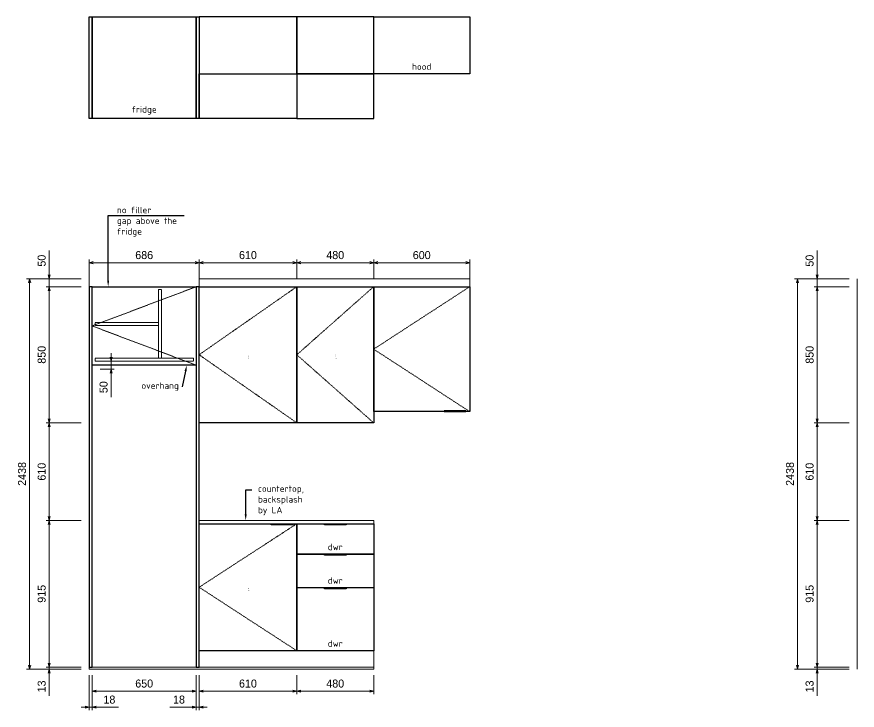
# Model space of a CAD drawing. Header units: millimetres. Extents: x 317748 to 451058, y -7309 to 88509.
# Drawn here: x 445811 to 451058, y 57270 to 61599 of the extents above; entities that cross this region are included whole.
import ezdxf
from ezdxf import colors
from ezdxf.entities.mleader import LeaderData, LeaderLine
from ezdxf.enums import TextEntityAlignment as Align
from ezdxf.math import Vec2, Vec3

# ---------------------------------------------------------------- set-up
doc = ezdxf.new("R2018")
doc.units = ezdxf.units.MM
doc.header["$LTSCALE"] = 2
doc.header["$MEASUREMENT"] = 0
doc.header["$PDMODE"] = 3
doc.linetypes.add('DASHEDX2', pattern=[1.5, 1, -0.5])
doc.layers.get('0').update_dxf_attribs({"lineweight": 30})
doc.layers.get('Defpoints').update_dxf_attribs({"color": 255, "lineweight": 0})
for name, color, linetype, lineweight in [('1', 10, 'Continuous', 18), ('3', 3, 'Continuous', 18), ('4', 6, 'Continuous', 18), ('Cabinets', 7, 'Continuous', 25), ('Dims', 4, 'Continuous', 20), ('Hatch_grey', 253, 'Continuous', 5), ('KK + Filler', 252, 'Continuous', 18), ('Line_Hidden', 8, 'DASHEDX2', 15), ('Line_Thin', 8, 'Continuous', 18)]:
    doc.layers.add(name, color=color, linetype=linetype, lineweight=lineweight)
doc.styles.add('AGS', font='ags.shx')
doc.styles.add('style1', font='simplex.shx')
doc.dimstyles.new('mm LG 30', dxfattribs={"dimtxt": 50, "dimasz": 25, "dimexe": 19, "dimexo": 50, "dimgap": 22, "dimtad": 1, "dimdec": 0, "dimdsep": 46, "dimtxsty": 'AGS', "dimblk": 'OPEN30', "dimcen": 2, "dimclrd": 256, "dimclre": 256, "dimclrt": 256, "dimadec": 0, "dimazin": 0, "dimtm": 1e-09, "dimtfac": 1, "dimtdec": 0, "dimtmove": 0, "dimatfit": 3, "dimldrblk": 'OPEN30', "dimfxl": 1, "dimtolj": 1, "dimlwd": -1, "dimlwe": -1, "dimarcsym": 0})

# ---------------------------------------------------------------- blocks, each defined once
blk = doc.blocks.new('_Open30')
at = {"color": 0, "linetype": 'ByBlock', "lineweight": -2}
for p, q in [((-1, 0.27), (0, 0)), ((0, 0), (-1, -0.27)), ((0, 0), (-1, 0))]:
    blk.add_line(p, q, dxfattribs=at)
blk = doc.blocks.new('*D390')
at = {"layer": 'Defpoints', "color": 0, "ltscale": 2, "transparency": 16777216}
for p in [(18, 0), (668, 0), (18, -150)]:
    blk.add_point(p, dxfattribs=at)
at = {"layer": 'Dims', "ltscale": 2, "transparency": 16777216}
for p, q in [((18, -50), (18, -169)), ((668, -50), (668, -169)), ((643, -150), (43, -150))]:
    blk.add_line(p, q, dxfattribs=at)
at = {"layer": 'Dims', "ltscale": 2, "transparency": 16777216, "xscale": 25, "yscale": 25, "zscale": 25, "rotation": 180}
blk.add_blockref('_Open30', (18, -150), dxfattribs=at)
at = {"layer": 'Dims', "ltscale": 2, "transparency": 16777216, "xscale": 25, "yscale": 25, "zscale": 25}
blk.add_blockref('_Open30', (668, -150), dxfattribs=at)
at = {"layer": 'Dims', "ltscale": 2, "transparency": 16777216, "insert": (343, -103), "char_height": 50, "attachment_point": 5, "style": 'AGS'}
blk.add_mtext('\\A1;650', dxfattribs=at)
blk = doc.blocks.new('*D391')
at = {"layer": 'Defpoints', "color": 0, "ltscale": 2, "transparency": 16777216}
for p in [(18, 1910), (18, 1860), (136.7, 1860)]:
    blk.add_point(p, dxfattribs=at)
at = {"layer": 'Dims', "ltscale": 2, "transparency": 16777216}
for p, q in [((136.7, 1935), (136.7, 1960)), ((68, 1910), (155.7, 1910)), ((136.7, 1910), (136.7, 1860)), ((68, 1860), (155.7, 1860)), ((136.7, 1835), (136.7, 1685))]:
    blk.add_line(p, q, dxfattribs=at)
at = {"layer": 'Dims', "ltscale": 2, "transparency": 16777216, "xscale": 25, "yscale": 25, "zscale": 25}
for p, rotation in [((136.7, 1910), 270), ((136.7, 1860), 90)]:
    blk.add_blockref('_Open30', p, dxfattribs=dict(at, rotation=rotation))
at = {"layer": 'Dims', "ltscale": 2, "transparency": 16777216, "insert": (89.7, 1747.5), "char_height": 50, "attachment_point": 5, "rotation": 90, "style": 'AGS'}
blk.add_mtext('\\A1;50', dxfattribs=at)
blk = doc.blocks.new('*D394')
at = {"layer": 'Defpoints', "color": 0, "ltscale": 2, "transparency": 16777216}
for p in [(0, 0), (18, 0), (18, -250)]:
    blk.add_point(p, dxfattribs=at)
at = {"layer": 'Dims', "ltscale": 2, "transparency": 16777216}
for p, q in [((0, -50), (0, -269)), ((18, -50), (18, -269)), ((-25, -250), (-50, -250)), ((0, -250), (18, -250)), ((43, -250), (183.4, -250))]:
    blk.add_line(p, q, dxfattribs=at)
at = {"layer": 'Dims', "ltscale": 2, "transparency": 16777216, "xscale": 25, "yscale": 25, "zscale": 25}
blk.add_blockref('_Open30', (0, -250), dxfattribs=at)
at = {"layer": 'Dims', "ltscale": 2, "transparency": 16777216, "xscale": 25, "yscale": 25, "zscale": 25, "rotation": 180}
blk.add_blockref('_Open30', (18, -250), dxfattribs=at)
at = {"layer": 'Dims', "ltscale": 2, "transparency": 16777216, "insert": (125.7, -203), "char_height": 50, "attachment_point": 5, "style": 'AGS'}
blk.add_mtext('\\A1;18', dxfattribs=at)
blk = doc.blocks.new('*D392')
at = {"layer": 'Defpoints', "color": 0, "ltscale": 2, "transparency": 16777216}
for p in [(668, 0), (686, 0), (668, -250)]:
    blk.add_point(p, dxfattribs=at)
at = {"layer": 'Dims', "ltscale": 2, "transparency": 16777216}
for p, q in [((668, -50), (668, -269)), ((686, -50), (686, -269)), ((643, -250), (502.6, -250)), ((686, -250), (668, -250)), ((711, -250), (736, -250))]:
    blk.add_line(p, q, dxfattribs=at)
at = {"layer": 'Dims', "ltscale": 2, "transparency": 16777216, "xscale": 25, "yscale": 25, "zscale": 25}
blk.add_blockref('_Open30', (668, -250), dxfattribs=at)
at = {"layer": 'Dims', "ltscale": 2, "transparency": 16777216, "xscale": 25, "yscale": 25, "zscale": 25, "rotation": 180}
blk.add_blockref('_Open30', (686, -250), dxfattribs=at)
at = {"layer": 'Dims', "ltscale": 2, "transparency": 16777216, "insert": (560.3, -203), "char_height": 50, "attachment_point": 5, "style": 'AGS'}
blk.add_mtext('\\A1;18', dxfattribs=at)
blk = doc.blocks.new('*D393')
at = {"layer": 'Defpoints', "color": 0, "ltscale": 2, "transparency": 16777216}
for p in [(686, 2525), (0, 2375), (686, 2375)]:
    blk.add_point(p, dxfattribs=at)
at = {"layer": 'Dims', "ltscale": 2, "transparency": 16777216}
for p, q in [((0, 2425), (0, 2544)), ((25, 2525), (661, 2525)), ((686, 2425), (686, 2544))]:
    blk.add_line(p, q, dxfattribs=at)
at = {"layer": 'Dims', "ltscale": 2, "transparency": 16777216, "xscale": 25, "yscale": 25, "zscale": 25, "rotation": 180}
blk.add_blockref('_Open30', (0, 2525), dxfattribs=at)
at = {"layer": 'Dims', "ltscale": 2, "transparency": 16777216, "xscale": 25, "yscale": 25, "zscale": 25}
blk.add_blockref('_Open30', (686, 2525), dxfattribs=at)
at = {"layer": 'Dims', "ltscale": 2, "transparency": 16777216, "insert": (343, 2572), "char_height": 50, "attachment_point": 5, "style": 'AGS'}
blk.add_mtext('\\A1;686', dxfattribs=at)
blk = doc.blocks.new('*U343')
at = {"layer": 'Line_Thin', "ltscale": 2}
blk.add_lwpolyline([(0, 0), (1776, 0), (1776, -13), (0, -13)], close=True, dxfattribs=at)
blk = doc.blocks.new('*U351')
at = {"layer": 'Line_Hidden', "ltscale": 2}
for points in [[(415.3, 472), (433.3, 472), (433.3, 43), (415.3, 43)], [(18, 266.5), (415.3, 266.5), (415.3, 248.5), (18, 248.5)]]:
    blk.add_lwpolyline(points, close=True, dxfattribs=at)
blk = doc.blocks.new('*U365')
at = {"layer": 'KK + Filler', "ltscale": 2}
blk.add_lwpolyline([(0, 102), (1090, 102), (1090, 0), (0, 0)], close=True, dxfattribs=at)
blk = doc.blocks.new('*D369')
at = {"layer": 'Defpoints', "color": 0, "ltscale": 2, "transparency": 16777216}
for p in [(0, -102), (610, -102), (610, -252)]:
    blk.add_point(p, dxfattribs=at)
at = {"layer": 'Dims', "ltscale": 2, "transparency": 16777216}
for p, q in [((0, -152), (0, -271)), ((610, -152), (610, -271)), ((25, -252), (585, -252))]:
    blk.add_line(p, q, dxfattribs=at)
at = {"layer": 'Dims', "ltscale": 2, "transparency": 16777216, "xscale": 25, "yscale": 25, "zscale": 25, "rotation": 180}
blk.add_blockref('_Open30', (0, -252), dxfattribs=at)
at = {"layer": 'Dims', "ltscale": 2, "transparency": 16777216, "xscale": 25, "yscale": 25, "zscale": 25}
blk.add_blockref('_Open30', (610, -252), dxfattribs=at)
at = {"layer": 'Dims', "ltscale": 2, "transparency": 16777216, "insert": (305, -205), "char_height": 50, "attachment_point": 5, "style": 'AGS'}
blk.add_mtext('\\A1;610', dxfattribs=at)
blk = doc.blocks.new('*D371')
at = {"layer": 'Defpoints', "color": 0, "ltscale": 2, "transparency": 16777216}
for p in [(0, -102), (480, -102), (480, -252)]:
    blk.add_point(p, dxfattribs=at)
at = {"layer": 'Dims', "ltscale": 2, "transparency": 16777216}
for p, q in [((0, -152), (0, -271)), ((480, -152), (480, -271)), ((25, -252), (455, -252))]:
    blk.add_line(p, q, dxfattribs=at)
at = {"layer": 'Dims', "ltscale": 2, "transparency": 16777216, "xscale": 25, "yscale": 25, "zscale": 25, "rotation": 180}
blk.add_blockref('_Open30', (0, -252), dxfattribs=at)
at = {"layer": 'Dims', "ltscale": 2, "transparency": 16777216, "xscale": 25, "yscale": 25, "zscale": 25}
blk.add_blockref('_Open30', (480, -252), dxfattribs=at)
at = {"layer": 'Dims', "ltscale": 2, "transparency": 16777216, "insert": (240, -205), "char_height": 50, "attachment_point": 5, "style": 'AGS'}
blk.add_mtext('\\A1;480', dxfattribs=at)
blk = doc.blocks.new('*U362')
at = {"layer": 'Dims', "ltscale": 2}
blk.add_lwpolyline([(1090, 0), (0, 0), (0, 20), (1090, 20)], close=True, dxfattribs=at)
blk = doc.blocks.new('*D407')
at = {"layer": 'Defpoints', "color": 0, "ltscale": 2, "transparency": 16777216}
for p in [(610, 1000), (0, 850), (610, 850)]:
    blk.add_point(p, dxfattribs=at)
at = {"layer": 'Dims', "ltscale": 2, "transparency": 16777216}
for p, q in [((0, 900), (0, 1019)), ((25, 1000), (585, 1000)), ((610, 900), (610, 1019))]:
    blk.add_line(p, q, dxfattribs=at)
at = {"layer": 'Dims', "ltscale": 2, "transparency": 16777216, "xscale": 25, "yscale": 25, "zscale": 25, "rotation": 180}
blk.add_blockref('_Open30', (0, 1000), dxfattribs=at)
at = {"layer": 'Dims', "ltscale": 2, "transparency": 16777216, "xscale": 25, "yscale": 25, "zscale": 25}
blk.add_blockref('_Open30', (610, 1000), dxfattribs=at)
at = {"layer": 'Dims', "ltscale": 2, "transparency": 16777216, "insert": (305, 1047), "char_height": 50, "attachment_point": 5, "style": 'AGS'}
blk.add_mtext('\\A1;610', dxfattribs=at)
blk = doc.blocks.new('*D404')
at = {"layer": 'Defpoints', "color": 0, "ltscale": 2, "transparency": 16777216}
for p in [(480, 1000), (0, 850), (480, 850)]:
    blk.add_point(p, dxfattribs=at)
at = {"layer": 'Dims', "ltscale": 2, "transparency": 16777216}
for p, q in [((0, 900), (0, 1019)), ((25, 1000), (455, 1000)), ((480, 900), (480, 1019))]:
    blk.add_line(p, q, dxfattribs=at)
at = {"layer": 'Dims', "ltscale": 2, "transparency": 16777216, "xscale": 25, "yscale": 25, "zscale": 25, "rotation": 180}
blk.add_blockref('_Open30', (0, 1000), dxfattribs=at)
at = {"layer": 'Dims', "ltscale": 2, "transparency": 16777216, "xscale": 25, "yscale": 25, "zscale": 25}
blk.add_blockref('_Open30', (480, 1000), dxfattribs=at)
at = {"layer": 'Dims', "ltscale": 2, "transparency": 16777216, "insert": (240, 1047), "char_height": 50, "attachment_point": 5, "style": 'AGS'}
blk.add_mtext('\\A1;480', dxfattribs=at)
blk = doc.blocks.new('*U396')
at = {"layer": 'KK + Filler', "ltscale": 2}
blk.add_lwpolyline([(0, 0), (1690, 0), (1690, 50), (0, 50)], close=True, dxfattribs=at)
blk = doc.blocks.new('*D377')
at = {"layer": 'Defpoints', "color": 0, "ltscale": 2, "transparency": 16777216}
for p in [(600, 1000), (0, 850), (600, 850)]:
    blk.add_point(p, dxfattribs=at)
at = {"layer": 'Dims', "ltscale": 2, "transparency": 16777216}
for p, q in [((0, 900), (0, 1019)), ((25, 1000), (575, 1000)), ((600, 900), (600, 1019))]:
    blk.add_line(p, q, dxfattribs=at)
at = {"layer": 'Dims', "ltscale": 2, "transparency": 16777216, "xscale": 25, "yscale": 25, "zscale": 25, "rotation": 180}
blk.add_blockref('_Open30', (0, 1000), dxfattribs=at)
at = {"layer": 'Dims', "ltscale": 2, "transparency": 16777216, "xscale": 25, "yscale": 25, "zscale": 25}
blk.add_blockref('_Open30', (600, 1000), dxfattribs=at)
at = {"layer": 'Dims', "ltscale": 2, "transparency": 16777216, "insert": (300, 1047), "char_height": 50, "attachment_point": 5, "style": 'AGS'}
blk.add_mtext('\\A1;600', dxfattribs=at)
blk = doc.blocks.new('*D354')
at = {"layer": 'Defpoints', "color": 0, "ltscale": 2, "transparency": 16777216}
for p in [(-250, 915), (0, 915), (0, 0)]:
    blk.add_point(p, dxfattribs=at)
at = {"layer": 'Dims', "ltscale": 2, "transparency": 16777216}
for p, q in [((-50, 915), (-269, 915)), ((-250, 25), (-250, 890)), ((-50, 0), (-269, 0))]:
    blk.add_line(p, q, dxfattribs=at)
at = {"layer": 'Dims', "ltscale": 2, "transparency": 16777216, "xscale": 25, "yscale": 25, "zscale": 25}
for p, rotation in [((-250, 915), 90), ((-250, 0), 270)]:
    blk.add_blockref('_Open30', p, dxfattribs=dict(at, rotation=rotation))
at = {"layer": 'Dims', "ltscale": 2, "transparency": 16777216, "insert": (-297, 457.5), "char_height": 50, "attachment_point": 5, "rotation": 90, "style": 'AGS'}
blk.add_mtext('\\A1;915', dxfattribs=at)
blk = doc.blocks.new('*D355')
at = {"layer": 'Defpoints', "color": 0, "ltscale": 2, "transparency": 16777216}
for p in [(-250, 2375), (0, 2375), (0, 1525)]:
    blk.add_point(p, dxfattribs=at)
at = {"layer": 'Dims', "ltscale": 2, "transparency": 16777216}
for p, q in [((-50, 2375), (-269, 2375)), ((-250, 1550), (-250, 2350)), ((-50, 1525), (-269, 1525))]:
    blk.add_line(p, q, dxfattribs=at)
at = {"layer": 'Dims', "ltscale": 2, "transparency": 16777216, "xscale": 25, "yscale": 25, "zscale": 25}
for p, rotation in [((-250, 2375), 90), ((-250, 1525), 270)]:
    blk.add_blockref('_Open30', p, dxfattribs=dict(at, rotation=rotation))
at = {"layer": 'Dims', "ltscale": 2, "transparency": 16777216, "insert": (-297, 1950), "char_height": 50, "attachment_point": 5, "rotation": 90, "style": 'AGS'}
blk.add_mtext('\\A1;850', dxfattribs=at)
blk = doc.blocks.new('*D356')
at = {"layer": 'Defpoints', "color": 0, "ltscale": 2, "transparency": 16777216}
for p in [(-250, 1525), (0, 1525), (0, 915)]:
    blk.add_point(p, dxfattribs=at)
at = {"layer": 'Dims', "ltscale": 2, "transparency": 16777216}
for p, q in [((-50, 1525), (-269, 1525)), ((-250, 940), (-250, 1500)), ((-50, 915), (-269, 915))]:
    blk.add_line(p, q, dxfattribs=at)
at = {"layer": 'Dims', "ltscale": 2, "transparency": 16777216, "xscale": 25, "yscale": 25, "zscale": 25}
for p, rotation in [((-250, 1525), 90), ((-250, 915), 270)]:
    blk.add_blockref('_Open30', p, dxfattribs=dict(at, rotation=rotation))
at = {"layer": 'Dims', "ltscale": 2, "transparency": 16777216, "insert": (-297, 1220), "char_height": 50, "attachment_point": 5, "rotation": 90, "style": 'AGS'}
blk.add_mtext('\\A1;610', dxfattribs=at)
blk = doc.blocks.new('*D357')
at = {"layer": 'Defpoints', "color": 0, "ltscale": 2, "transparency": 16777216}
for p in [(0, 0), (-250, -13), (0, -13)]:
    blk.add_point(p, dxfattribs=at)
at = {"layer": 'Dims', "ltscale": 2, "transparency": 16777216}
for p, q in [((-250, 25), (-250, 50)), ((-50, 0), (-269, 0)), ((-50, -13), (-269, -13)), ((-250, 0), (-250, -13)), ((-250, -38), (-250, -178.4))]:
    blk.add_line(p, q, dxfattribs=at)
at = {"layer": 'Dims', "ltscale": 2, "transparency": 16777216, "xscale": 25, "yscale": 25, "zscale": 25}
for p, rotation in [((-250, 0), 270), ((-250, -13), 90)]:
    blk.add_blockref('_Open30', p, dxfattribs=dict(at, rotation=rotation))
at = {"layer": 'Dims', "ltscale": 2, "transparency": 16777216, "insert": (-297, -120.7), "char_height": 50, "attachment_point": 5, "rotation": 90, "style": 'AGS'}
blk.add_mtext('\\A1;13', dxfattribs=at)
blk = doc.blocks.new('*D358')
at = {"layer": 'Defpoints', "color": 0, "ltscale": 2, "transparency": 16777216}
for p in [(-250, 2425), (0, 2425), (0, 2375)]:
    blk.add_point(p, dxfattribs=at)
at = {"layer": 'Dims', "ltscale": 2, "transparency": 16777216}
for p, q in [((-250, 2450), (-250, 2600)), ((-50, 2425), (-269, 2425)), ((-250, 2375), (-250, 2425)), ((-50, 2375), (-269, 2375)), ((-250, 2350), (-250, 2325))]:
    blk.add_line(p, q, dxfattribs=at)
at = {"layer": 'Dims', "ltscale": 2, "transparency": 16777216, "xscale": 25, "yscale": 25, "zscale": 25}
for p, rotation in [((-250, 2425), 270), ((-250, 2375), 90)]:
    blk.add_blockref('_Open30', p, dxfattribs=dict(at, rotation=rotation))
at = {"layer": 'Dims', "ltscale": 2, "transparency": 16777216, "insert": (-297, 2537.5), "char_height": 50, "attachment_point": 5, "rotation": 90, "style": 'AGS'}
blk.add_mtext('\\A1;50', dxfattribs=at)
blk = doc.blocks.new('*D359')
at = {"layer": 'Defpoints', "color": 0, "ltscale": 2, "transparency": 16777216}
for p in [(-372.6, 2425), (0, 2425), (0, -13)]:
    blk.add_point(p, dxfattribs=at)
at = {"layer": 'Dims', "ltscale": 2, "transparency": 16777216}
for p, q in [((-50, 2425), (-391.6, 2425)), ((-372.6, 12), (-372.6, 2400)), ((-50, -13), (-391.6, -13))]:
    blk.add_line(p, q, dxfattribs=at)
at = {"layer": 'Dims', "ltscale": 2, "transparency": 16777216, "xscale": 25, "yscale": 25, "zscale": 25}
for p, rotation in [((-372.6, 2425), 90), ((-372.6, -13), 270)]:
    blk.add_blockref('_Open30', p, dxfattribs=dict(at, rotation=rotation))
at = {"layer": 'Dims', "ltscale": 2, "transparency": 16777216, "insert": (-419.6, 1206), "char_height": 50, "attachment_point": 5, "rotation": 90, "style": 'AGS'}
blk.add_mtext('\\A1;2438', dxfattribs=at)
blk = doc.blocks.new('*U389')
at = {"layer": 'Cabinets', "ltscale": 2}
for points in [[(0, 4060), (18, 4060), (18, 3425), (0, 3425)], [(18, 4060), (668, 4060), (668, 3425), (18, 3425)], [(668, 4060), (686, 4060), (686, 3425), (668, 3425)], [(0, 0), (18, 0), (18, 2375), (0, 2375)], [(18, 2375), (668, 2375), (668, 1885), (18, 1885)], [(668, 0), (686, 0), (686, 2375), (668, 2375)]]:
    blk.add_lwpolyline(points, close=True, dxfattribs=at)
at = {"layer": 'Line_Hidden', "ltscale": 2}
blk.add_lwpolyline([(668, 2375), (18, 2130), (668, 1885)], dxfattribs=at)
blk.add_lwpolyline([(36, 1928), (650, 1928), (650, 1910), (36, 1910)], close=True, dxfattribs=at)
at = {"layer": 'Dims', "insert": (343, 3450), "char_height": 40, "attachment_point": 8, "style": 'style1'}
blk.add_mtext_dynamic_manual_height_columns('\\pxqc;fridge', width=300, gutter_width=25, heights=[132.5], dxfattribs=at)
at = {"layer": 'Dims', "ltscale": 2}
for base, p1, p2, picture, middle in [((686, 2525), (0, 2375), (686, 2375), '*D393', (343, 2572)), ((18, -250), (0, 0), (18, 0), '*D394', (125.7, -203)), ((18, -150), (668, 0), (18, 0), '*D390', (343, -103)), ((668, -250), (686, 0), (668, 0), '*D392', (560.3, -203))]:
    dim = blk.add_linear_dim(base=base, p1=p1, p2=p2, dimstyle='mm LG 30', override={"dimpost": '\\X'}, dxfattribs=at)
    dim.commit()
    dim.dimension.update_dxf_attribs({"geometry": picture, "text_midpoint": middle})
dim = blk.add_linear_dim(base=(136.7, 1860), p1=(18, 1910), p2=(18, 1860), angle=90, dimstyle='mm LG 30', override={"dimpost": '\\X'}, dxfattribs=at)
dim.commit()
dim.dimension.update_dxf_attribs({"geometry": '*D391', "text_midpoint": (89.7, 1747.5)})
at = {"layer": '1', "ltscale": 0.2}
ml = blk.add_multileader_mtext('Standard', dxfattribs=at)
ml.set_content('{\\Fsimplex|c0;no filler\\Pgap above the fridge}', color=256)
ml.set_leader_properties()
ml.build(insert=Vec2(0, 0))
ml.multileader.update_dxf_attribs({"has_dogleg": 0, "text_left_attachment_type": 6, "text_right_attachment_type": 6, "dogleg_length": 0.36, "arrow_head_size": 38.1})
ctx = ml.context
ctx.base_point, ctx.char_height, ctx.arrow_head_size, ctx.landing_gap_size, ctx.plane_origin = Vec3(134.8, 2820.4), 40, 38.1, 38.1, Vec3(200.3, 2389)
ctx.left_attachment, ctx.right_attachment = 6, 6
notes = []
notes.append((ctx, [(1, (1, 1, 0), (134.5, 2820.4), (1, 0), 0.36, [(0, [(118, 2375), (118, 2820.4)], 0, [])])]))
ctx.mtext.insert, ctx.mtext.rotation, ctx.mtext.width, ctx.mtext.flow_direction = Vec3(172.9, 2873.7), 6.283185, 415.149, 5
at = {"layer": 'Dims', "ltscale": 0.2}
ml = blk.add_multileader_mtext('Standard', dxfattribs=at)
ml.set_content('overhang', color=256, style='style1')
ml.set_leader_properties()
ml.build(insert=Vec2(0, 0))
ml.multileader.update_dxf_attribs({"has_dogleg": 0, "dogleg_length": 9.14, "arrow_head_size": 38.1})
ctx = ml.context
ctx.base_point, ctx.char_height, ctx.arrow_head_size, ctx.landing_gap_size, ctx.plane_origin = Vec3(282.5, 1750.5), 40, 38.1, 20, Vec3(687.2, 1885)
ctx.text_align_type = 2
notes.append((ctx, [(1, (1, 1, 0), (588.8, 1750.5), (-1, 0), 9.14, [(0, [(609.1, 1885)], 0, [])])]))
ctx.mtext.insert, ctx.mtext.alignment, ctx.mtext.flow_direction = Vec3(559.7, 1777.2), 3, 5
for ctx, leaders in notes:
    for number, flags, end, landing, length, lines in leaders:
        leader = LeaderData()
        leader.index, (leader.has_last_leader_line, leader.has_dogleg_vector, leader.attachment_direction) = number, flags
        leader.last_leader_point, leader.dogleg_vector, leader.dogleg_length = Vec3(end), Vec3(landing), length
        for number, points, colour, breaks in lines:
            line = LeaderLine()
            line.index, line.vertices, line.color, line.breaks = number, Vec3.list(points), colors.encode_raw_color(colour), breaks
            leader.lines.append(line)
        ctx.leaders.append(leader)
blk = doc.blocks.new('*U368')
at = {"layer": 'Hatch_grey', "ltscale": 2}
h = blk.add_hatch(color=256, dxfattribs=at)
h.dxf.hatch_style = 1
h.paths.add_polyline_path([(450, 793), (585, 793), (585, 787), (450, 787)])
at = {"layer": 'Cabinets', "ltscale": 2}
for points in [[(0, 3602), (610, 3602), (610, 3323), (0, 3323)], [(0, 793), (610, 793), (610, 0), (0, 0)], [(450, 793), (585, 793), (585, 787), (450, 787)]]:
    blk.add_lwpolyline(points, close=True, dxfattribs=at)
at = {"layer": 'Line_Hidden', "ltscale": 2}
blk.add_lwpolyline([(610, 793), (0, 396.5), (610, 0)], dxfattribs=at)
at = {"layer": 'Dims', "lineweight": 30, "ltscale": 2, "flags": 104}
blk.add_attdef('SHELVES', text='', height=40, dxfattribs=at).set_placement((305, 396.5), align=Align.MIDDLE_CENTER)
at = {"layer": 'Dims', "ltscale": 2}
dim = blk.add_linear_dim(base=(610, -252), p1=(0, -102), p2=(610, -102), dimstyle='mm LG 30', override={"dimpost": '\\X'}, dxfattribs=at)
dim.commit()
dim.dimension.update_dxf_attribs({"geometry": '*D369', "text_midpoint": (305, -205)})
blk = doc.blocks.new('*U370')
at = {"layer": 'Hatch_grey', "ltscale": 2}
h = blk.add_hatch(color=256, dxfattribs=at)
h.dxf.hatch_style = 1
h.paths.add_polyline_path([(172.5, 793), (307.5, 793), (307.5, 787), (172.5, 787)])
h = blk.add_hatch(color=256, dxfattribs=at)
h.dxf.hatch_style = 1
h.paths.add_polyline_path([(172.5, 603), (307.5, 603), (307.5, 597), (172.5, 597)])
h = blk.add_hatch(color=256, dxfattribs=at)
h.dxf.hatch_style = 1
h.paths.add_polyline_path([(172.5, 393), (307.5, 393), (307.5, 387), (172.5, 387)])
at = {"layer": 'Cabinets', "ltscale": 2}
for points in [[(480, 3602), (0, 3602), (0, 3323), (480, 3323)], [(480, 0), (0, 0), (0, 793), (480, 793)], [(0, 793), (480, 793), (480, 603), (0, 603)], [(172.5, 793), (307.5, 793), (307.5, 787), (172.5, 787)], [(0, 603), (480, 603), (480, 393), (0, 393)], [(172.5, 603), (307.5, 603), (307.5, 597), (172.5, 597)], [(172.5, 393), (307.5, 393), (307.5, 387), (172.5, 387)]]:
    blk.add_lwpolyline(points, close=True, dxfattribs=at)
at = {"layer": 'Dims', "char_height": 40, "attachment_point": 8, "style": 'style1'}
for insert in [(240, 628), (240, 418), (240, 25)]:
    blk.add_mtext_dynamic_manual_height_columns('\\pxqc;dwr', width=263.766, gutter_width=25, heights=[93], dxfattribs=dict(at, insert=insert))
at = {"layer": 'Dims', "ltscale": 2}
dim = blk.add_linear_dim(base=(480, -252), p1=(0, -102), p2=(480, -102), dimstyle='mm LG 30', override={"dimpost": '\\X'}, dxfattribs=at)
dim.commit()
dim.dimension.update_dxf_attribs({"geometry": '*D371', "text_midpoint": (240, -205)})
blk = doc.blocks.new('*U342')
at = {"layer": 'Dims', "ltscale": 0.2}
ml = blk.add_multileader_mtext('Standard', dxfattribs=at)
ml.set_content('{\\Fsimplex|c0;countertop, backsplash by LA}', color=256)
ml.set_leader_properties()
ml.build(insert=Vec2(0, 0))
ml.multileader.update_dxf_attribs({"has_dogleg": 0, "dogleg_length": 0.36, "arrow_head_size": 38.1})
ctx = ml.context
ctx.base_point, ctx.char_height, ctx.arrow_head_size, ctx.landing_gap_size, ctx.plane_origin = Vec3(38.4, 192.3), 40, 38.1, 38.1, Vec3(842, 1)
notes = []
notes.append((ctx, [(0, (1, 1, 0), (29.2, 192.3), (1, 0), 9.14, [(0, [(0, 0), (0, 192.3)], 0, [])])]))
ctx.mtext.insert, ctx.mtext.width, ctx.mtext.flow_direction = Vec3(76.5, 219), 362.251, 5
for ctx, leaders in notes:
    for number, flags, end, landing, length, lines in leaders:
        leader = LeaderData()
        leader.index, (leader.has_last_leader_line, leader.has_dogleg_vector, leader.attachment_direction) = number, flags
        leader.last_leader_point, leader.dogleg_vector, leader.dogleg_length = Vec3(end), Vec3(landing), length
        for number, points, colour, breaks in lines:
            line = LeaderLine()
            line.index, line.vertices, line.color, line.breaks = number, Vec3.list(points), colors.encode_raw_color(colour), breaks
            leader.lines.append(line)
        ctx.leaders.append(leader)
blk = doc.blocks.new('*U406')
at = {"layer": 'Cabinets', "ltscale": 2}
for points in [[(0, 2179), (610, 2179), (610, 2535), (0, 2535)], [(0, 850), (610, 850), (610, 0), (0, 0)]]:
    blk.add_lwpolyline(points, close=True, dxfattribs=at)
at = {"layer": 'Line_Hidden', "ltscale": 2}
blk.add_lwpolyline([(610, 850), (0, 425), (610, 0)], dxfattribs=at)
at = {"layer": 'Dims', "lineweight": 30, "ltscale": 2, "flags": 104}
blk.add_attdef('SHELVES', text='', height=40, dxfattribs=at).set_placement((305, 425), align=Align.MIDDLE_CENTER)
at = {"layer": 'Dims', "ltscale": 2}
dim = blk.add_linear_dim(base=(610, 1000), p1=(0, 850), p2=(610, 850), dimstyle='mm LG 30', override={"dimpost": '\\X'}, dxfattribs=at)
dim.commit()
dim.dimension.update_dxf_attribs({"geometry": '*D407', "text_midpoint": (305, 1047)})
blk = doc.blocks.new('*U403')
at = {"layer": 'Cabinets', "ltscale": 2}
for points in [[(0, 2179), (480, 2179), (480, 2535), (0, 2535)], [(0, 850), (480, 850), (480, 0), (0, 0)]]:
    blk.add_lwpolyline(points, close=True, dxfattribs=at)
at = {"layer": 'Line_Hidden', "ltscale": 2}
blk.add_lwpolyline([(480, 850), (0, 425), (480, 0)], dxfattribs=at)
at = {"layer": 'Dims', "lineweight": 30, "ltscale": 2, "flags": 104}
blk.add_attdef('SHELVES', text='', height=40, dxfattribs=at).set_placement((305, 425), align=Align.MIDDLE_CENTER)
at = {"layer": 'Dims', "ltscale": 2}
dim = blk.add_linear_dim(base=(480, 1000), p1=(0, 850), p2=(480, 850), dimstyle='mm LG 30', override={"dimpost": '\\X'}, dxfattribs=at)
dim.commit()
dim.dimension.update_dxf_attribs({"geometry": '*D404', "text_midpoint": (240, 1047)})
blk = doc.blocks.new('*U376')
at = {"layer": 'Hatch_grey', "ltscale": 2}
h = blk.add_hatch(color=256, dxfattribs=at)
h.dxf.hatch_style = 1
h.paths.add_polyline_path([(440.1, 70), (575, 70), (575, 76), (440.1, 76)])
at = {"layer": 'Cabinets', "ltscale": 2}
for points in [[(0, 2535), (600, 2535), (600, 2179), (0, 2179)], [(0, 850), (600, 850), (600, 70), (0, 70)], [(440.1, 70), (575, 70), (575, 76), (440.1, 76)]]:
    blk.add_lwpolyline(points, close=True, dxfattribs=at)
at = {"layer": 'Line_Hidden', "ltscale": 2}
blk.add_lwpolyline([(600, 850), (0, 460), (600, 70)], dxfattribs=at)
at = {"layer": 'Dims', "insert": (300, 2204), "char_height": 40, "attachment_point": 8, "style": 'style1'}
blk.add_mtext_dynamic_manual_height_columns('\\pxqc;hood', width=300, gutter_width=25, heights=[132.5], dxfattribs=at)
at = {"layer": 'Dims', "ltscale": 2}
dim = blk.add_linear_dim(base=(600, 1000), p1=(0, 850), p2=(600, 850), dimstyle='mm LG 30', override={"dimpost": '\\X'}, dxfattribs=at)
dim.commit()
dim.dimension.update_dxf_attribs({"geometry": '*D377', "text_midpoint": (300, 1047)})
blk = doc.blocks.new('*U367')
at = {"layer": '1', "ltscale": 2}
for p, q in [((0, 2375), (0, 2425)), ((0, 0), (0, -13))]:
    blk.add_line(p, q, dxfattribs=at)
at = {"layer": '3', "ltscale": 2}
blk.add_line((0, 1525), (0, 2375), dxfattribs=at)
at = {"layer": '4', "ltscale": 2}
blk.add_line((0, 0), (0, 915), dxfattribs=at)
at = {"layer": 'Dims', "ltscale": 2}
blk.add_line((0, 915), (0, 1525), dxfattribs=at)
for base, p1, p2, picture, middle in [((-250, 2425), (0, 2375), (0, 2425), '*D358', (-297, 2537.5)), ((-372.6, 2425), (0, -13), (0, 2425), '*D359', (-419.6, 1206)), ((-250, 2375), (0, 1525), (0, 2375), '*D355', (-297, 1950)), ((-250, 1525), (0, 915), (0, 1525), '*D356', (-297, 1220)), ((-250, 915), (0, 0), (0, 915), '*D354', (-297, 457.5)), ((-250, -13), (0, 0), (0, -13), '*D357', (-297, -120.7))]:
    dim = blk.add_linear_dim(base=base, p1=p1, p2=p2, angle=90, dimstyle='mm LG 30', override={"dimpost": '\\X'}, dxfattribs=at)
    dim.commit()
    dim.dimension.update_dxf_attribs({"geometry": picture, "text_midpoint": middle})
blk = doc.blocks.new('Test1')
at = {"ltscale": 2}
for name, p in [('*U389', (0, 13)), ('*U376', (1776, 1538)), ('*U370', (1296, 115)), ('*U367', (0, 13)), ('*U396', (686, 2388)), ('*U351', (18, 1898)), ('*U342', (976.8, 928)), ('*U362', (686, 908)), ('*U365', (686, 13)), ('*U343', (0, 13))]:
    blk.add_blockref(name, p, dxfattribs=at)
ref = blk.add_blockref('*U406', (686, 1538), dxfattribs=at)
lines = blk.add_mtext('2\\P\\Padj\\Pshelves\\P\\Pinside', dxfattribs={"layer": 'Dims', "ltscale": 2, "insert": (991, 1963), "char_height": 2.5, "attachment_point": 1})
ref.add_attrib('SHELVES', '', (991, 1963), dxfattribs={"flags": 104}).embed_mtext(lines)
ref = blk.add_blockref('*U403', (1296, 1538), dxfattribs=at)
lines = blk.add_mtext('2\\P\\Padj\\Pshelves\\P\\Pinside', dxfattribs={"layer": 'Dims', "ltscale": 2, "insert": (1536, 1963), "char_height": 2.5, "attachment_point": 1})
ref.add_attrib('SHELVES', '', (1536, 1963), dxfattribs={"flags": 104}).embed_mtext(lines)
ref = blk.add_blockref('*U368', (686, 115), dxfattribs=at)
lines = blk.add_mtext('1\\Padj\\Pshelf\\P\\Pinside', dxfattribs={"layer": 'Dims', "ltscale": 2, "insert": (991, 511.5), "char_height": 2.5, "attachment_point": 1})
ref.add_attrib('SHELVES', '', (991, 511.5), dxfattribs={"flags": 104}).embed_mtext(lines)
blk = doc.blocks.new('*U366')
at = {"layer": '1', "ltscale": 2}
for p, q in [((0, 2375), (0, 2425)), ((0, 0), (0, -13))]:
    blk.add_line(p, q, dxfattribs=at)
at = {"layer": '3', "ltscale": 2}
blk.add_line((0, 1525), (0, 2375), dxfattribs=at)
at = {"layer": '4', "ltscale": 2}
blk.add_line((0, 0), (0, 915), dxfattribs=at)
at = {"layer": 'Dims', "ltscale": 2}
blk.add_line((0, 915), (0, 1525), dxfattribs=at)
for base, p1, p2, picture, middle in [((-250, 2425), (0, 2375), (0, 2425), '*D358', (-297, 2537.5)), ((-372.6, 2425), (0, -13), (0, 2425), '*D359', (-419.6, 1206)), ((-250, 2375), (0, 1525), (0, 2375), '*D355', (-297, 1950)), ((-250, 1525), (0, 915), (0, 1525), '*D356', (-297, 1220)), ((-250, 915), (0, 0), (0, 915), '*D354', (-297, 457.5)), ((-250, -13), (0, 0), (0, -13), '*D357', (-297, -120.7))]:
    dim = blk.add_linear_dim(base=base, p1=p1, p2=p2, angle=90, dimstyle='mm LG 30', override={"dimpost": '\\X'}, dxfattribs=at)
    dim.commit()
    dim.dimension.update_dxf_attribs({"geometry": picture, "text_midpoint": middle})

msp = doc.modelspace()

# ---------------------------------------------------------------- block references
msp.add_blockref('Test1', (446263.1, 57526.5))
at = {"layer": '4'}
msp.add_blockref('*U366', (451058.4, 57539.5), dxfattribs=at)

doc.saveas('drawing.dxf')
